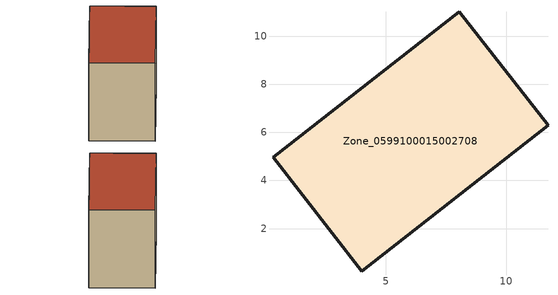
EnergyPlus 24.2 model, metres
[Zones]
Zone_0599100015002708
 floor ground (C_G): 3.98,0.22 0.3,4.96 8.05,11.02 11.74,6.3 z0.87
 wall outside (C_F): 0.3,4.96 3.98,0.22 11.74,6.3 8.05,11.02 0.3,4.96 z0.87:9.09
 roof outside (C_R): 11.74,6.3 8.05,11.02 0.3,4.96 3.98,0.22 z9.09
[BUILDING]
Pand.0599100015002708: North Axis=0; Terrain=City; Loads Convergence Tolerance Value=0.04; Temperature Convergence Tolerance Value=0.4; Solar Distribution=FullExterior; Maximum Number of Warmup Days=25; Minimum Number of Warmup Days=1
[Site:Location]
Rotterdam.The.Hague.AP_ZH_NLD Design_Conditions: Latitude=51.96; Longitude=4.45; Time Zone=1; Elevation=-4.5
[SITE:GROUNDTEMPERATURE:BUILDINGSURFACE]
18, 18, 18, 18, 18, 18, 18, 18, 18, 18, 18, 18
[MATERIAL] Thermal Absorptance=0.9; Solar Absorptance=0.7; Visible Absorptance=0.7
Name | Roughness | Thickness | Conductivity | Density | Specific Heat
G.TI.1965-1974 | MediumSmooth | 0.15 | 0.882353 | 540 | 1210
F.TI.1965-1974 | Rough | 0.3 | 0.697674 | 1920 | 840
R.TI.1965-1974 | MediumRough | 0.2 | 0.232558 | 1500 | 1000
[CONSTRUCTION]
C_G: G.TI.1965-1974
C_F: F.TI.1965-1974
C_R: R.TI.1965-1974
[ZONE]
Zone_0599100015002708: Type=1; Multiplier=1; Ceiling Height=Autocalculate; Volume=Autocalculate; Floor Area=autocalculate; Part of Total Floor Area=Yes
[ZONEINFILTRATION:DESIGNFLOWRATE]
Infil_Zone_0599100015002708: Zone or ZoneList or Space or SpaceList=Zone_0599100015002708; Schedule=AlwaysOn; Design Flow Rate Calculation Method=Flow/Area; Flow Rate per Floor Area=0.003; Constant Term Coefficient=1; Temperature Term Coefficient=0; Velocity Term Coefficient=0; Velocity Squared Term Coefficient=0
[HVACTEMPLATE:ZONE:IDEALLOADSAIRSYSTEM]
Zone_0599100015002708: Maximum Heating Supply Air Temperature=50; Minimum Cooling Supply Air Temperature=13; Maximum Heating Supply Air Humidity Ratio=0.0156; Minimum Cooling Supply Air Humidity Ratio=0.0077; Heating Limit=NoLimit; Cooling Limit=NoLimit; Dehumidification Control Type=ConstantSensibleHeatRatio; Cooling Sensible Heat Ratio=0.7; Dehumidification Setpoint=60; Humidification Control Type=None; Humidification Setpoint=30; Outdoor Air Method=None; Outdoor Air Flow Rate per Person=0.00944; Outdoor Air Flow Rate per Zone Floor Area=0; Outdoor Air Flow Rate per Zone=0; Demand Controlled Ventilation Type=None; Outdoor Air Economizer Type=NoEconomizer; Heat Recovery Type=None; Sensible Heat Recovery Effectiveness=0.7; Latent Heat Recovery Effectiveness=0.65
[ZONECONTROL:THERMOSTAT]
ThermostatControl_Zone_0599100015002708: Zone or ZoneList=Zone_0599100015002708; Control Type Schedule=DualSetpointControlType; Control 1=Thermostat_Zone_0599100015002708; Temperature Difference Between Cutout And Setpoint=0
[THERMOSTATSETPOINT:DUALSETPOINT]
Thermostat_Zone_0599100015002708: Heating Setpoint Temperature Schedule=HeatingSetpoint_Zone_0599100015002708; Cooling Setpoint Temperature Schedule=CoolingSetpoint_Zone_0599100015002708
[SCHEDULE:COMPACT]
HeatingSetpoint_Zone_0599100015002708: Through: 12/31, For: AllDays, Until: 24:00, 21
CoolingSetpoint_Zone_0599100015002708: Through: 12/31, For: AllDays, Until: 24:00, 24
DualSetpointControlType: Through: 12/31, For: AllDays, Until: 24:00, 4
AlwaysOn: Through: 12/31, For: AllDays, Until: 24:00, 1
